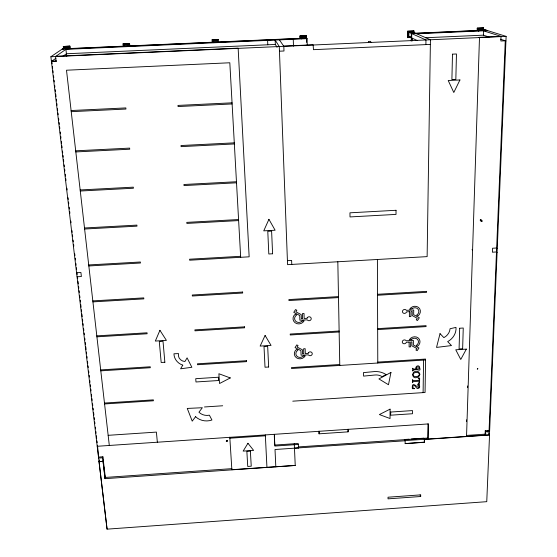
<?xml version="1.0" encoding="UTF-8"?>
<svg xmlns="http://www.w3.org/2000/svg" width="557" height="557" viewBox="0 0 557 557"><rect width="100%" height="100%" fill="white"/><g stroke="black" fill="none" stroke-linecap="round" stroke-linejoin="round"><path stroke-width="0.84" d="M413.983 33.42L413.802 30.92L407.633 31.199L407.592 37.604L410.098 37.598M407.787 37.702L407.633 31.199M418.871 438.519L423.877 438.178L424.413 439.459L424.371 442.3L405.162 443.616L405.12 440.608L489.457 434.843L506.125 36.379L482.341 28.964L478.261 29.145L478.205 30.844M411.24 41.19L411.303 33.406L485.983 30.099M411.658 40.529L411.72 33.594L486.553 30.273M412.493 40.919L412.514 38.322M413.781 33.329L413.802 30.92M425.896 44.609L425.959 39.965L408.657 32.222L408.622 36.497L417.068 40.459M420.681 496.51L420.702 494.867L388.027 497.213L388.027 498.849L420.681 496.51L420.096 494.943M423.104 392.622L423.571 360.101M424.371 442.3L424.35 439.299M98.895 457.053L102.885 456.782L102.662 457.798L98.666 458.07L97.496 445.28L97.259 446.275L428.444 423.919L428.194 439.034L427.776 438.074L428.013 423.821M213.15 42.395L213.178 40.967L217.39 40.779M477.203 30.517L477.272 28.122L483.392 27.85L483.615 29.535M477.474 30.607L477.272 28.122M478.477 30.934L478.533 29.229L482.613 29.048M466.494 421.558L466.557 419.825M467.588 387.686L467.643 385.952M466.536 436.409L479.486 37.57L478.895 37.361L501.049 36.372L500.861 40.988L505.276 40.793L489.074 430.47L489.603 431.41L485.781 431.675L485.258 430.728L489.074 430.47M212.064 39.832L218.372 39.554L212.064 39.832L212.21 42.36M483.337 29.444L483.392 27.85M488.949 37.013L483.392 35.161L483.539 30.816L501.69 36.574M477.3 369.43L477.899 368.623L477.342 368.379M301.288 38.767L301.351 38.315L301.421 38.698M485.732 435.261L485.119 434.154L485.258 430.728M485.641 435.101L485.781 431.675M348.278 429.329L348.069 431.856L319.064 433.819L319.175 431.299M487.368 431.111L489.547 435.003L486.755 501.676L107.069 529.15L99.042 461.711L99.452 459.887M107.069 529.15L50.875 56.744L64.654 47.436L68.936 47.248L69.096 48.696M294.27 443.741L295.231 465.457L105.057 478.658L105.308 477.433L102.885 456.782M226.525 440.719L226.253 441.248M105.057 478.658L103.031 461.44L103.296 460.249M478.7 30.9L478.957 30.44L479.138 30.816M481.137 221.366L481.485 220.76L480.322 219.555M127.226 46.203L128.625 44.609L128.778 46.335M123.341 46.301L123.111 43.864L129.586 43.481L129.809 45.911M122.909 46.391L124.371 44.797M123.111 43.864L129.586 43.481M55.916 58.297L51.439 61.465L56.104 61.256L56.473 60.985L51.815 61.193M62.44 56.647L66.422 53.757L275.332 44.442L277.094 47.338M68.936 47.248L55.547 56.536L56.104 61.256M63.575 48.946L63.296 46.503L69.883 46.113L70.154 48.556M63.296 46.503L69.883 46.113M275.819 466.801L275.012 449.506L298.461 447.905L298.336 444.451L274.852 446.053L274.316 434.321M408.859 439.201L404.695 439.487L405.183 440.768L294.556 448.169M411.365 439.034L417.2 438.631M427.776 438.074L298.294 446.923L298.489 448.072M466.919 435.4L485.119 434.154M99.076 461.544L103.073 461.266M99.042 461.711L103.031 461.44M424.413 439.459L489.547 435.003M424.309 442.14L405.162 443.616M105.308 477.433L231.823 468.66L231.858 469.683L295.231 465.457M108.155 435.323L156.399 432.1L157.353 442.216M229.832 438.206L265.369 435.804M226.337 440.733L227.061 440.684L227.249 441.179L227.486 440.657M227.402 441.172L226.678 441.221L226.49 440.719M104.472 403.052L153.356 399.87L153.447 400.775L104.577 403.957M204.461 406.972L222.682 405.774M292.766 401.172L425.061 392.49L425.569 359.063L377.785 362.099M100.692 369.911L150.244 366.784L150.327 367.717L100.796 370.844M339.763 364.522L291.492 367.592L291.527 368.511L425.555 359.975M339.129 331.018L290.211 334.04L290.246 334.98L339.15 331.965M377.66 328.644L426.077 325.657L426.063 326.597L377.667 329.584M338.482 296.616L288.902 299.569L288.937 300.543L338.503 297.584M377.535 294.284L426.599 291.36L426.585 292.328L377.535 295.252M96.807 335.871L147.041 332.801L147.132 333.761L96.918 336.825M92.817 300.898L143.748 297.891L143.838 298.872L92.928 301.88M88.716 264.944L140.364 262.006L140.461 263.015L88.835 265.961M240.624 256.297L189.575 259.207L189.652 260.21L249.153 256.819L238.138 48.132L55.916 56.278M76.594 272.756L80.911 272.505L81.378 276.53L77.075 276.78M287.419 260.669L291.624 260.425L291.771 264.415M84.497 227.98L136.89 225.112L136.987 226.149L84.615 229.024M238.57 219.542L186.797 222.375L186.88 223.413L238.633 220.579M481.485 220.76L482.355 221.296M80.159 189.958L133.311 187.159L133.415 188.231L80.285 191.023M236.46 181.742L183.942 184.499L184.026 185.572L236.523 182.807M75.696 150.822L129.635 148.113L129.739 149.213L75.822 151.929M234.288 142.85L181.011 145.53L181.095 146.63L234.351 143.95M71.101 110.537L125.847 107.919L125.952 109.047L71.226 111.672M232.053 102.829L177.982 105.419L178.073 106.547L232.116 103.957M410.467 36.518L408.824 36.588L408.859 32.313L412.974 32.132M425.36 37.751L483.392 35.161M283.659 46.092L313.125 44.776L313.466 49.67L430.366 44.407M50.875 56.744L506.125 36.379M279.447 51.202L283.986 50.993L283.819 46.322L279.148 39.47M300.077 38.363L300 35.947L306.253 35.676L306.434 38.99M300 35.947L306.343 35.766M407.835 31.283L414.011 31.011M477.544 28.205L483.671 27.934M125.221 44.755L128.625 44.609M214.02 40.828L217.39 40.682L217.425 42.207M301.908 36.943L305.243 36.797L307.067 38.642L307.255 45.451M409.479 32.188L412.765 32.041L430.436 39.763L427.128 256.624L287.572 264.659L279.266 46.53L274.907 39.658M64.494 47.547L68.776 47.359L68.943 48.8M124.281 44.901L128.535 44.713M301.219 38.795L301.17 37.075L305.333 36.894M62.544 48.863L306.482 38.05M62.217 49.086L306.677 38.245L306.601 42.402M307.067 38.642L65.921 49.336L66.715 56.341M416.747 33.782L487.695 30.635M478.261 29.145L482.411 30.461M500.444 39.206L505.93 41.002M480.886 219.528L482.049 220.725M480.155 220.154L481.311 221.359M301.17 37.075L302.444 38.433M497.248 248.631L496.663 248.004L492.562 248.241L492.402 252.196L496.496 251.959L497.081 252.6M472.044 249.578L472.58 250.211M370.969 42.423L370.635 41.35L368.386 41.448L368.713 42.527M298.336 444.451L298.169 443.476L274.733 445.071L274.309 435.866M102.662 457.798L105.092 478.484M51.919 62.057L52.121 63.79M52.435 66.38L52.636 68.107M52.943 70.704L53.152 72.431M53.563 75.884L53.764 77.618M54.078 80.208L54.28 81.935M54.69 85.395L54.899 87.122M55.206 89.712L55.415 91.445M55.721 94.036L56.027 96.626M56.334 99.223L56.542 100.949M56.849 103.539L57.058 105.266M57.468 108.726L57.67 110.453M57.984 113.05L58.186 114.777M58.596 118.23L58.805 119.964M59.112 122.554L59.321 124.281M59.627 126.871L59.829 128.604M60.24 132.058L60.448 133.784M60.755 136.381L60.964 138.108M61.374 141.569L61.576 143.295M61.89 145.885L62.092 147.612M62.502 151.072L62.711 152.799M63.018 155.389L63.226 157.123M63.533 159.713L63.735 161.439M64.146 164.9L64.354 166.627M64.661 169.217L64.87 170.95M65.28 174.404L65.482 176.13M65.796 178.727L65.998 180.454M66.924 188.231L67.125 189.958M68.051 197.735L68.26 199.469M68.567 202.059L68.776 203.785M69.186 207.246L69.388 208.972M69.702 211.563L69.904 213.289M70.83 221.073L71.031 222.8M71.957 230.577L72.166 232.304M72.473 234.901L72.682 236.628M73.092 240.081L73.294 241.808M73.608 244.405L73.809 246.131M74.735 253.908L74.937 255.635M75.251 258.232L75.453 259.959M75.863 263.412L76.072 265.146M76.379 267.736L76.588 269.463M76.991 272.86L77.179 274.469M77.472 276.94L77.681 278.66M77.987 281.25L78.293 283.84M78.6 286.43L78.809 288.157M79.115 290.747L79.324 292.474M79.735 295.927L79.936 297.654M80.243 300.244L80.452 301.971M80.758 304.561L81.064 307.151M81.378 309.741L81.58 311.467M81.886 314.057L82.199 316.648M82.506 319.238L82.708 320.964M83.021 323.554L83.223 325.281M83.634 328.734L83.842 330.461M84.149 333.051L84.351 334.778M84.761 338.231L84.97 339.958M85.277 342.548L85.479 344.275M85.792 346.865L86.098 349.455M86.405 352.045L86.614 353.772M86.92 356.362L87.122 358.088M87.533 361.542L87.741 363.268M88.048 365.852L88.257 367.578M88.667 371.032L88.869 372.758M89.176 375.348L89.385 377.075M89.795 380.528L89.997 382.255M90.311 384.845L90.513 386.572M90.819 389.162L91.028 390.889M91.439 394.342L91.64 396.069M91.954 398.659L92.156 400.386M92.566 403.839L92.768 405.566M93.082 408.156L93.284 409.882M93.59 412.472L93.903 415.062M94.21 417.653L94.412 419.379M94.725 421.969L94.927 423.696M95.338 427.149L95.546 428.876M95.853 431.466L96.055 433.193M96.368 435.783L96.674 438.373M96.981 440.963L97.19 442.69M109.311 445.461L66.499 70.217L229.818 62.774L240.68 257.306M63.456 46.398L63.735 48.835M69.729 46.224L70.001 48.661M123.208 43.759L123.362 45.382M129.496 43.578L129.718 46.015M229.797 437.21L231.858 469.683M213.178 40.967L213.282 42.694M218.372 39.554L218.525 42.081M265.327 434.933L266.935 467.246M267.611 40.389L267.792 44.776M275.158 40.055L275.332 44.442M293.254 39.255L293.483 46.175M301.079 36.978L301.128 38.698M300.091 36.045L300.167 38.461M318.994 431.209L319.064 433.819M306.253 35.676L306.343 38.893M337.827 261.769L339.777 365.441M348.028 429.252L348.069 431.856M377.402 259.485L377.785 363.018M390.053 409.151L390.046 418.53L379.387 414.561L390.053 409.151M390.708 412.041L390.701 415.188L412.459 413.74L412.493 410.586L390.708 412.041M396.027 210.288L396.013 214.403L350.012 216.931L349.956 212.816L396.027 210.288M409.151 342.075L409.11 346.92L410.627 346.823L410.676 341.977L411.908 341.901L411.874 345.834L416.921 348.522L415.919 350.012L417.151 350.666L418.955 347.986L413.35 344.999L413.398 340.438L406.157 340.766A2.11 1.901 -22.6 0 0 403.031 340.445A2.11 1.901 -22.6 0 0 403.01 343.397A2.11 1.901 -22.6 0 0 406.144 342.687L406.338 342.249L409.151 342.075M409.416 311.683L409.374 316.648L410.906 316.55L410.955 311.593L412.208 311.516L412.166 315.547L417.277 318.312L416.26 319.829L417.506 320.505L419.337 317.762L413.663 314.691L413.712 310.019L406.387 310.333A2.131 1.943 -24.6 0 0 403.219 309.998A2.131 1.943 -24.6 0 0 403.198 313.02A2.131 1.943 -24.6 0 0 406.373 312.303L406.568 311.857L409.416 311.683M412.368 388.661L414.763 388.682L413.301 388.013A2.172 1.922 -21.1 0 1 412.883 386.217C415.23 383.188 416.03 390.38 418.843 388.18C419.867 387.505 419.832 386.119 419.31 385.138C421.001 383.912 415.139 384.936 418.404 385.172C421.036 393.019 411.282 377.723 412.368 388.661M412.619 379.825L412.591 382.541L413.329 381.615L419.163 381.211C420.131 383.07 415.988 383.912 419.574 383.313L419.644 378.092C416.051 377.883 420.222 378.37 419.177 380.306L413.301 380.654L412.619 379.825M412.737 368.288L412.709 371.059L413.197 370.196C418.265 368.01 421.503 373.42 419.337 366.436C417.694 364.619 415.028 366.986 416.023 369.006L413.433 369.138L412.737 368.288M452.486 54.161L451.901 79.581L455.835 79.4L456.462 53.98L452.486 54.161M459.671 328.24L459.079 348.967L462.637 348.738L463.257 328.017L459.671 328.24M419.853 374.22L418.906 376.448A3.495 3.105 -21.8 0 1 416.97 377.549C411.233 379.331 411.505 370.224 417.005 371.373A3.523 3.133 -21.8 0 1 418.843 372.118L419.853 374.22M419.47 374.339C419.122 377.145 413.385 377.632 412.876 374.757C413.155 371.867 419.066 371.366 419.47 374.339M419.351 368.17L419.247 368.804L416.316 368.992C415.362 366.917 419.268 365.977 419.351 368.17M390.951 372.431L388.48 384.748L378.92 378.927L390.951 372.431M440.037 333.65L436.528 347.415L451.476 345.57L447.682 341.615A15.192 13.626 -26.2 0 0 456.002 327.398L450.056 328.734A10.945 9.824 -26.1 0 1 443.866 337.639L440.037 333.65M307.227 317.873L307.046 318.319L304.171 318.5L304.011 313.5L302.444 313.591L302.611 318.59L301.344 318.667L301.205 314.608L295.864 311.809L296.825 310.263L295.523 309.574L293.783 312.366L299.722 315.478L299.882 320.164L307.29 319.85A2.137 1.97 -13.9 0 0 310.514 320.178A2.137 1.97 -13.9 0 0 310.416 317.149A2.137 1.97 -13.9 0 0 307.227 317.873M308.32 352.936L308.146 353.375L305.306 353.556L305.145 348.689L303.607 348.786L303.767 353.653L302.521 353.73L302.388 349.782L297.118 347.074L298.072 345.563L296.784 344.901L295.064 347.617L300.919 350.625L301.072 355.192L308.383 354.858A2.103 1.922 -12.9 0 0 311.558 355.171A2.103 1.922 -12.9 0 0 311.467 352.226A2.103 1.922 -12.9 0 0 308.32 352.936M159.936 330.308L155.326 341.058L166.397 340.376L159.936 330.308M268.934 219.312L263.746 230.856L275.116 230.229L268.934 219.312M265.097 335.467L260.14 346.085L271.036 345.403L265.097 335.467M459.943 79.957L453.795 92.49L448.225 80.514L459.943 79.957M466.341 349.121L460.764 359.46L455.765 349.789L466.341 349.121M182.759 365.162L180.6 368.797L191.866 367.286L187.089 357.866L184.924 361.521A7.102 6.468 1.3 0 1 178.539 353.598L173.951 353.786A13.493 12.296 1.1 0 0 182.759 365.162M247.956 443.281L243.144 451.107L253.616 450.39L247.956 443.281M195.584 416.685L192.221 421.141L187.263 408.427L202.337 407.724L198.953 412.208A10.792 9.65 -2.1 0 0 209.397 415.188L211.932 420.013A14.969 13.375 -2.1 0 1 195.584 416.685M302.124 320.964L301.629 321.445A4.31 3.99 -12.6 0 1 295.83 321.326A4.31 3.99 -12.6 0 1 295.649 315.923L296.7 314.956L295.28 314.211A5.918 5.473 -12.6 0 0 295.113 322.747A5.918 5.473 -12.6 0 0 304.108 320.846L302.124 320.964M303.287 355.965L302.799 356.431A4.254 3.878 -11.8 0 1 297.083 356.334A4.254 3.878 -11.8 0 1 296.902 351.077L297.939 350.13L296.54 349.413A5.835 5.326 -11.8 0 0 296.373 357.719A5.835 5.326 -11.8 0 0 305.243 355.839L303.287 355.965M412.041 308.745L409.569 309.337A5.911 5.368 -25.4 0 1 418.509 307.429A5.911 5.368 -25.4 0 1 417.959 315.937L416.601 315.199L417.68 314.245A4.31 3.913 -25.4 0 0 417.743 308.863A4.31 3.913 -25.4 0 0 412.041 308.745M411.748 339.199L409.304 339.784A5.835 5.243 -23.4 0 1 418.14 337.897A5.835 5.243 -23.4 0 1 417.597 346.21L416.253 345.493L417.318 344.553A4.254 3.822 -23.4 0 0 417.381 339.297A4.254 3.822 -23.4 0 0 411.748 339.199M386.001 374.562L382.151 376.692A10.917 9.748 -18.1 0 0 374.603 375.042L363.589 376.114L363.422 372.633L374.45 371.568A18.548 16.543 -17.9 0 1 385.388 374.158L386.001 374.562M230.278 377.931L219.542 383.522L218.88 373.733L230.278 377.931M250.378 451.073L246.862 451.309L247.74 466.446L251.235 466.202L250.378 451.073M164.858 362.252L161.175 362.482L159.288 341.455L163.006 341.225L164.858 362.252M246.452 360.713L197.457 363.805L197.526 364.738L246.507 361.646L246.452 360.713M268.648 367.007L265.021 367.237L264.011 346.475L267.673 346.245L268.648 367.007M218.435 377.235L195.73 378.69L195.98 381.977L218.657 380.522L218.435 377.235M244.565 326.848L194.901 329.876L194.971 330.83L244.614 327.801L244.565 326.848M242.622 292.049L192.276 295.022L192.346 296.004L242.678 293.031L242.622 292.049M272.596 253.776L268.808 253.992L267.785 231.322L271.607 231.113L272.596 253.776"/></g></svg>
